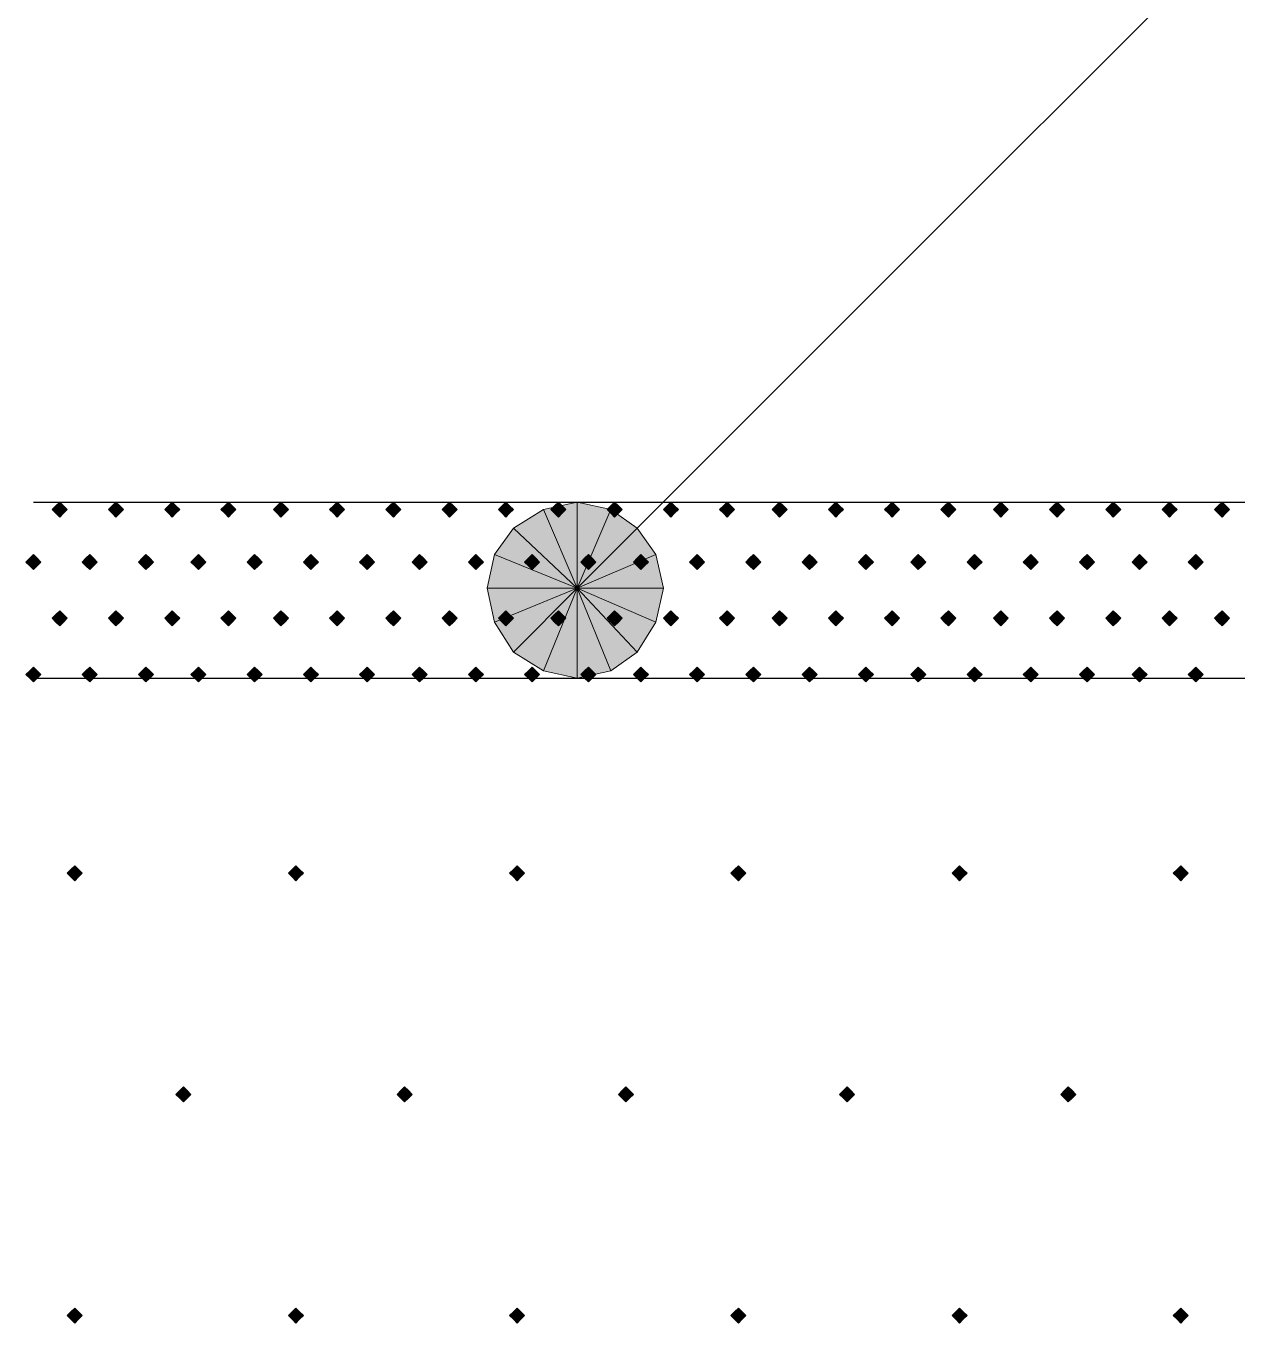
# Model space of a CAD drawing. Header units: millimetres. Extents: x 0 to 420, y 0 to 297.
# Drawn here: x 226.78 to 233.62, y 126.2 to 133.52 of the extents above; entities that cross this region are included whole.
import ezdxf

# ---------------------------------------------------------------- set-up
doc = ezdxf.new("R2010")
doc.units = ezdxf.units.MM

msp = doc.modelspace()

# ---------------------------------------------------------------- hatches: boundary and pattern name
for points in [[(226.9702, 130.8312), (226.949, 130.81), (226.9278, 130.7888), (226.949, 130.7677), (226.9702, 130.7465), (226.9913, 130.7677), (227.0125, 130.7888), (226.9913, 130.81), (226.9702, 130.8312)], [(227.2877, 130.8312), (227.2665, 130.81), (227.2453, 130.7888), (227.2665, 130.7677), (227.2877, 130.7465), (227.3088, 130.7677), (227.33, 130.7888), (227.3088, 130.81), (227.2877, 130.8312)], [(227.6052, 130.8312), (227.584, 130.81), (227.5628, 130.7888), (227.584, 130.7677), (227.6052, 130.7465), (227.6263, 130.7677), (227.6475, 130.7888), (227.6263, 130.81), (227.6052, 130.8312)], [(227.9227, 130.8312), (227.9015, 130.81), (227.8803, 130.7888), (227.9015, 130.7677), (227.9227, 130.7465), (227.9438, 130.7677), (227.965, 130.7888), (227.9438, 130.81), (227.9227, 130.8312)], [(228.219, 130.8312), (228.1978, 130.81), (228.1767, 130.7888), (228.1978, 130.7677), (228.219, 130.7465), (228.2402, 130.7677), (228.2613, 130.7888), (228.2402, 130.81), (228.219, 130.8312)], [(228.5365, 130.8312), (228.5153, 130.81), (228.4942, 130.7888), (228.5153, 130.7677), (228.5365, 130.7465), (228.5577, 130.7677), (228.5788, 130.7888), (228.5577, 130.81), (228.5365, 130.8312)], [(228.854, 130.8312), (228.8328, 130.81), (228.8117, 130.7888), (228.8328, 130.7677), (228.854, 130.7465), (228.8752, 130.7677), (228.8963, 130.7888), (228.8752, 130.81), (228.854, 130.8312)], [(229.1715, 130.8312), (229.1503, 130.81), (229.1292, 130.7888), (229.1503, 130.7677), (229.1715, 130.7465), (229.1927, 130.7677), (229.2138, 130.7888), (229.1927, 130.81), (229.1715, 130.8312)], [(229.489, 130.8312), (229.4678, 130.81), (229.4467, 130.7888), (229.4678, 130.7677), (229.489, 130.7465), (229.5102, 130.7677), (229.5313, 130.7888), (229.5102, 130.81), (229.489, 130.8312)], [(229.7853, 130.8312), (229.7642, 130.81), (229.743, 130.7888), (229.7642, 130.7677), (229.7853, 130.7465), (229.8065, 130.7677), (229.8277, 130.7888), (229.8065, 130.81), (229.7853, 130.8312)], [(230.1028, 130.8312), (230.0817, 130.81), (230.0605, 130.7888), (230.0817, 130.7677), (230.1028, 130.7465), (230.124, 130.7677), (230.1452, 130.7888), (230.124, 130.81), (230.1028, 130.8312)], [(230.4203, 130.8312), (230.3992, 130.81), (230.378, 130.7888), (230.3992, 130.7677), (230.4203, 130.7465), (230.4415, 130.7677), (230.4627, 130.7888), (230.4415, 130.81), (230.4203, 130.8312)], [(230.7378, 130.8312), (230.7167, 130.81), (230.6955, 130.7888), (230.7167, 130.7677), (230.7378, 130.7465), (230.759, 130.7677), (230.7802, 130.7888), (230.759, 130.81), (230.7378, 130.8312)], [(231.0342, 130.8312), (231.013, 130.81), (230.9918, 130.7888), (231.013, 130.7677), (231.0342, 130.7465), (231.0553, 130.7677), (231.0765, 130.7888), (231.0553, 130.81), (231.0342, 130.8312)], [(231.3517, 130.8312), (231.3305, 130.81), (231.3093, 130.7888), (231.3305, 130.7677), (231.3517, 130.7465), (231.3728, 130.7677), (231.394, 130.7888), (231.3728, 130.81), (231.3517, 130.8312)], [(231.6692, 130.8312), (231.648, 130.81), (231.6268, 130.7888), (231.648, 130.7677), (231.6692, 130.7465), (231.6903, 130.7677), (231.7115, 130.7888), (231.6903, 130.81), (231.6692, 130.8312)], [(231.9867, 130.8312), (231.9655, 130.81), (231.9443, 130.7888), (231.9655, 130.7677), (231.9867, 130.7465), (232.0078, 130.7677), (232.029, 130.7888), (232.0078, 130.81), (231.9867, 130.8312)], [(232.283, 130.8312), (232.2618, 130.81), (232.2407, 130.7888), (232.2618, 130.7677), (232.283, 130.7465), (232.3042, 130.7677), (232.3253, 130.7888), (232.3042, 130.81), (232.283, 130.8312)], [(232.6005, 130.8312), (232.5793, 130.81), (232.5582, 130.7888), (232.5793, 130.7677), (232.6005, 130.7465), (232.6217, 130.7677), (232.6428, 130.7888), (232.6217, 130.81), (232.6005, 130.8312)], [(232.918, 130.8312), (232.8968, 130.81), (232.8757, 130.7888), (232.8968, 130.7677), (232.918, 130.7465), (232.9392, 130.7677), (232.9603, 130.7888), (232.9392, 130.81), (232.918, 130.8312)], [(233.2355, 130.8312), (233.2143, 130.81), (233.1932, 130.7888), (233.2143, 130.7677), (233.2355, 130.7465), (233.2567, 130.7677), (233.2778, 130.7888), (233.2567, 130.81), (233.2355, 130.8312)], [(233.5318, 130.8312), (233.5107, 130.81), (233.4895, 130.7888), (233.5107, 130.7677), (233.5318, 130.7465), (233.553, 130.7677), (233.5742, 130.7888), (233.553, 130.81), (233.5318, 130.8312)], [(226.822, 130.5348), (226.8008, 130.5137), (226.7797, 130.4925), (226.8008, 130.4713), (226.822, 130.4502), (226.8432, 130.4713), (226.8643, 130.4925), (226.8432, 130.5137), (226.822, 130.5348)], [(227.1395, 130.5348), (227.1183, 130.5137), (227.0972, 130.4925), (227.1183, 130.4713), (227.1395, 130.4502), (227.1607, 130.4713), (227.1818, 130.4925), (227.1607, 130.5137), (227.1395, 130.5348)], [(227.457, 130.5348), (227.4358, 130.5137), (227.4147, 130.4925), (227.4358, 130.4713), (227.457, 130.4502), (227.4782, 130.4713), (227.4993, 130.4925), (227.4782, 130.5137), (227.457, 130.5348)], [(227.7533, 130.5348), (227.7322, 130.5137), (227.711, 130.4925), (227.7322, 130.4713), (227.7533, 130.4502), (227.7745, 130.4713), (227.7957, 130.4925), (227.7745, 130.5137), (227.7533, 130.5348)], [(228.0708, 130.5348), (228.0497, 130.5137), (228.0285, 130.4925), (228.0497, 130.4713), (228.0708, 130.4502), (228.092, 130.4713), (228.1132, 130.4925), (228.092, 130.5137), (228.0708, 130.5348)], [(228.3883, 130.5348), (228.3672, 130.5137), (228.346, 130.4925), (228.3672, 130.4713), (228.3883, 130.4502), (228.4095, 130.4713), (228.4307, 130.4925), (228.4095, 130.5137), (228.3883, 130.5348)], [(228.7058, 130.5348), (228.6847, 130.5137), (228.6635, 130.4925), (228.6847, 130.4713), (228.7058, 130.4502), (228.727, 130.4713), (228.7482, 130.4925), (228.727, 130.5137), (228.7058, 130.5348)], [(229.0022, 130.5348), (228.981, 130.5137), (228.9598, 130.4925), (228.981, 130.4713), (229.0022, 130.4502), (229.0233, 130.4713), (229.0445, 130.4925), (229.0233, 130.5137), (229.0022, 130.5348)], [(229.3197, 130.5348), (229.2985, 130.5137), (229.2773, 130.4925), (229.2985, 130.4713), (229.3197, 130.4502), (229.3408, 130.4713), (229.362, 130.4925), (229.3408, 130.5137), (229.3197, 130.5348)], [(229.6372, 130.5348), (229.616, 130.5137), (229.5948, 130.4925), (229.616, 130.4713), (229.6372, 130.4502), (229.6583, 130.4713), (229.6795, 130.4925), (229.6583, 130.5137), (229.6372, 130.5348)], [(229.9547, 130.5348), (229.9335, 130.5137), (229.9123, 130.4925), (229.9335, 130.4713), (229.9547, 130.4502), (229.9758, 130.4713), (229.997, 130.4925), (229.9758, 130.5137), (229.9547, 130.5348)], [(230.251, 130.5348), (230.2298, 130.5137), (230.2087, 130.4925), (230.2298, 130.4713), (230.251, 130.4502), (230.2722, 130.4713), (230.2933, 130.4925), (230.2722, 130.5137), (230.251, 130.5348)], [(230.5685, 130.5348), (230.5473, 130.5137), (230.5262, 130.4925), (230.5473, 130.4713), (230.5685, 130.4502), (230.5897, 130.4713), (230.6108, 130.4925), (230.5897, 130.5137), (230.5685, 130.5348)], [(230.886, 130.5348), (230.8648, 130.5137), (230.8437, 130.4925), (230.8648, 130.4713), (230.886, 130.4502), (230.9072, 130.4713), (230.9283, 130.4925), (230.9072, 130.5137), (230.886, 130.5348)], [(231.2035, 130.5348), (231.1823, 130.5137), (231.1612, 130.4925), (231.1823, 130.4713), (231.2035, 130.4502), (231.2247, 130.4713), (231.2458, 130.4925), (231.2247, 130.5137), (231.2035, 130.5348)], [(231.521, 130.5348), (231.4998, 130.5137), (231.4787, 130.4925), (231.4998, 130.4713), (231.521, 130.4502), (231.5422, 130.4713), (231.5633, 130.4925), (231.5422, 130.5137), (231.521, 130.5348)], [(231.8173, 130.5348), (231.7962, 130.5137), (231.775, 130.4925), (231.7962, 130.4713), (231.8173, 130.4502), (231.8385, 130.4713), (231.8597, 130.4925), (231.8385, 130.5137), (231.8173, 130.5348)], [(232.1348, 130.5348), (232.1137, 130.5137), (232.0925, 130.4925), (232.1137, 130.4713), (232.1348, 130.4502), (232.156, 130.4713), (232.1772, 130.4925), (232.156, 130.5137), (232.1348, 130.5348)], [(232.4523, 130.5348), (232.4312, 130.5137), (232.41, 130.4925), (232.4312, 130.4713), (232.4523, 130.4502), (232.4735, 130.4713), (232.4947, 130.4925), (232.4735, 130.5137), (232.4523, 130.5348)], [(232.7698, 130.5348), (232.7487, 130.5137), (232.7275, 130.4925), (232.7487, 130.4713), (232.7698, 130.4502), (232.791, 130.4713), (232.8122, 130.4925), (232.791, 130.5137), (232.7698, 130.5348)], [(233.0662, 130.5348), (233.045, 130.5137), (233.0238, 130.4925), (233.045, 130.4713), (233.0662, 130.4502), (233.0873, 130.4713), (233.1085, 130.4925), (233.0873, 130.5137), (233.0662, 130.5348)], [(233.3837, 130.5348), (233.3625, 130.5137), (233.3413, 130.4925), (233.3625, 130.4713), (233.3837, 130.4502), (233.4048, 130.4713), (233.426, 130.4925), (233.4048, 130.5137), (233.3837, 130.5348)], [(229.4255, 130.1538), (229.5313, 129.9845), (229.8912, 130.3443), (229.4255, 130.1538)], [(226.9702, 130.2173), (226.949, 130.1962), (226.9278, 130.175), (226.949, 130.1538), (226.9702, 130.1327), (226.9913, 130.1538), (227.0125, 130.175), (226.9913, 130.1962), (226.9702, 130.2173)], [(227.2877, 130.2173), (227.2665, 130.1962), (227.2453, 130.175), (227.2665, 130.1538), (227.2877, 130.1327), (227.3088, 130.1538), (227.33, 130.175), (227.3088, 130.1962), (227.2877, 130.2173)], [(227.6052, 130.2173), (227.584, 130.1962), (227.5628, 130.175), (227.584, 130.1538), (227.6052, 130.1327), (227.6263, 130.1538), (227.6475, 130.175), (227.6263, 130.1962), (227.6052, 130.2173)], [(227.9227, 130.2173), (227.9015, 130.1962), (227.8803, 130.175), (227.9015, 130.1538), (227.9227, 130.1327), (227.9438, 130.1538), (227.965, 130.175), (227.9438, 130.1962), (227.9227, 130.2173)], [(228.219, 130.2173), (228.1978, 130.1962), (228.1767, 130.175), (228.1978, 130.1538), (228.219, 130.1327), (228.2402, 130.1538), (228.2613, 130.175), (228.2402, 130.1962), (228.219, 130.2173)], [(228.5365, 130.2173), (228.5153, 130.1962), (228.4942, 130.175), (228.5153, 130.1538), (228.5365, 130.1327), (228.5577, 130.1538), (228.5788, 130.175), (228.5577, 130.1962), (228.5365, 130.2173)], [(228.854, 130.2173), (228.8328, 130.1962), (228.8117, 130.175), (228.8328, 130.1538), (228.854, 130.1327), (228.8752, 130.1538), (228.8963, 130.175), (228.8752, 130.1962), (228.854, 130.2173)], [(229.1715, 130.2173), (229.1503, 130.1962), (229.1292, 130.175), (229.1503, 130.1538), (229.1715, 130.1327), (229.1927, 130.1538), (229.2138, 130.175), (229.1927, 130.1962), (229.1715, 130.2173)], [(229.489, 130.2173), (229.4678, 130.1962), (229.4467, 130.175), (229.4678, 130.1538), (229.489, 130.1327), (229.5102, 130.1538), (229.5313, 130.175), (229.5102, 130.1962), (229.489, 130.2173)], [(229.7853, 130.2173), (229.7642, 130.1962), (229.743, 130.175), (229.7642, 130.1538), (229.7853, 130.1327), (229.8065, 130.1538), (229.8277, 130.175), (229.8065, 130.1962), (229.7853, 130.2173)], [(230.1028, 130.2173), (230.0817, 130.1962), (230.0605, 130.175), (230.0817, 130.1538), (230.1028, 130.1327), (230.124, 130.1538), (230.1452, 130.175), (230.124, 130.1962), (230.1028, 130.2173)], [(230.4203, 130.2173), (230.3992, 130.1962), (230.378, 130.175), (230.3992, 130.1538), (230.4203, 130.1327), (230.4415, 130.1538), (230.4627, 130.175), (230.4415, 130.1962), (230.4203, 130.2173)], [(230.7378, 130.2173), (230.7167, 130.1962), (230.6955, 130.175), (230.7167, 130.1538), (230.7378, 130.1327), (230.759, 130.1538), (230.7802, 130.175), (230.759, 130.1962), (230.7378, 130.2173)], [(231.0342, 130.2173), (231.013, 130.1962), (230.9918, 130.175), (231.013, 130.1538), (231.0342, 130.1327), (231.0553, 130.1538), (231.0765, 130.175), (231.0553, 130.1962), (231.0342, 130.2173)], [(231.3517, 130.2173), (231.3305, 130.1962), (231.3093, 130.175), (231.3305, 130.1538), (231.3517, 130.1327), (231.3728, 130.1538), (231.394, 130.175), (231.3728, 130.1962), (231.3517, 130.2173)], [(231.6692, 130.2173), (231.648, 130.1962), (231.6268, 130.175), (231.648, 130.1538), (231.6692, 130.1327), (231.6903, 130.1538), (231.7115, 130.175), (231.6903, 130.1962), (231.6692, 130.2173)], [(231.9867, 130.2173), (231.9655, 130.1962), (231.9443, 130.175), (231.9655, 130.1538), (231.9867, 130.1327), (232.0078, 130.1538), (232.029, 130.175), (232.0078, 130.1962), (231.9867, 130.2173)], [(232.283, 130.2173), (232.2618, 130.1962), (232.2407, 130.175), (232.2618, 130.1538), (232.283, 130.1327), (232.3042, 130.1538), (232.3253, 130.175), (232.3042, 130.1962), (232.283, 130.2173)], [(232.6005, 130.2173), (232.5793, 130.1962), (232.5582, 130.175), (232.5793, 130.1538), (232.6005, 130.1327), (232.6217, 130.1538), (232.6428, 130.175), (232.6217, 130.1962), (232.6005, 130.2173)], [(232.918, 130.2173), (232.8968, 130.1962), (232.8757, 130.175), (232.8968, 130.1538), (232.918, 130.1327), (232.9392, 130.1538), (232.9603, 130.175), (232.9392, 130.1962), (232.918, 130.2173)], [(233.2355, 130.2173), (233.2143, 130.1962), (233.1932, 130.175), (233.2143, 130.1538), (233.2355, 130.1327), (233.2567, 130.1538), (233.2778, 130.175), (233.2567, 130.1962), (233.2355, 130.2173)], [(233.5318, 130.2173), (233.5107, 130.1962), (233.4895, 130.175), (233.5107, 130.1538), (233.5318, 130.1327), (233.553, 130.1538), (233.5742, 130.175), (233.553, 130.1962), (233.5318, 130.2173)], [(226.822, 129.8998), (226.8008, 129.8787), (226.7797, 129.8575), (226.8008, 129.8363), (226.822, 129.8152), (226.8432, 129.8363), (226.8643, 129.8575), (226.8432, 129.8787), (226.822, 129.8998)], [(227.1395, 129.8998), (227.1183, 129.8787), (227.0972, 129.8575), (227.1183, 129.8363), (227.1395, 129.8152), (227.1607, 129.8363), (227.1818, 129.8575), (227.1607, 129.8787), (227.1395, 129.8998)], [(227.457, 129.8998), (227.4358, 129.8787), (227.4147, 129.8575), (227.4358, 129.8363), (227.457, 129.8152), (227.4782, 129.8363), (227.4993, 129.8575), (227.4782, 129.8787), (227.457, 129.8998)], [(227.7533, 129.8998), (227.7322, 129.8787), (227.711, 129.8575), (227.7322, 129.8363), (227.7533, 129.8152), (227.7745, 129.8363), (227.7957, 129.8575), (227.7745, 129.8787), (227.7533, 129.8998)], [(228.0708, 129.8998), (228.0497, 129.8787), (228.0285, 129.8575), (228.0497, 129.8363), (228.0708, 129.8152), (228.092, 129.8363), (228.1132, 129.8575), (228.092, 129.8787), (228.0708, 129.8998)], [(228.3883, 129.8998), (228.3672, 129.8787), (228.346, 129.8575), (228.3672, 129.8363), (228.3883, 129.8152), (228.4095, 129.8363), (228.4307, 129.8575), (228.4095, 129.8787), (228.3883, 129.8998)], [(228.7058, 129.8998), (228.6847, 129.8787), (228.6635, 129.8575), (228.6847, 129.8363), (228.7058, 129.8152), (228.727, 129.8363), (228.7482, 129.8575), (228.727, 129.8787), (228.7058, 129.8998)], [(229.0022, 129.8998), (228.981, 129.8787), (228.9598, 129.8575), (228.981, 129.8363), (229.0022, 129.8152), (229.0233, 129.8363), (229.0445, 129.8575), (229.0233, 129.8787), (229.0022, 129.8998)], [(229.3197, 129.8998), (229.2985, 129.8787), (229.2773, 129.8575), (229.2985, 129.8363), (229.3197, 129.8152), (229.3408, 129.8363), (229.362, 129.8575), (229.3408, 129.8787), (229.3197, 129.8998)], [(229.6372, 129.8998), (229.616, 129.8787), (229.5948, 129.8575), (229.616, 129.8363), (229.6372, 129.8152), (229.6583, 129.8363), (229.6795, 129.8575), (229.6583, 129.8787), (229.6372, 129.8998)], [(229.9547, 129.8998), (229.9335, 129.8787), (229.9123, 129.8575), (229.9335, 129.8363), (229.9547, 129.8152), (229.9758, 129.8363), (229.997, 129.8575), (229.9758, 129.8787), (229.9547, 129.8998)], [(230.251, 129.8998), (230.2298, 129.8787), (230.2087, 129.8575), (230.2298, 129.8363), (230.251, 129.8152), (230.2722, 129.8363), (230.2933, 129.8575), (230.2722, 129.8787), (230.251, 129.8998)], [(230.5685, 129.8998), (230.5473, 129.8787), (230.5262, 129.8575), (230.5473, 129.8363), (230.5685, 129.8152), (230.5897, 129.8363), (230.6108, 129.8575), (230.5897, 129.8787), (230.5685, 129.8998)], [(230.886, 129.8998), (230.8648, 129.8787), (230.8437, 129.8575), (230.8648, 129.8363), (230.886, 129.8152), (230.9072, 129.8363), (230.9283, 129.8575), (230.9072, 129.8787), (230.886, 129.8998)], [(231.2035, 129.8998), (231.1823, 129.8787), (231.1612, 129.8575), (231.1823, 129.8363), (231.2035, 129.8152), (231.2247, 129.8363), (231.2458, 129.8575), (231.2247, 129.8787), (231.2035, 129.8998)], [(231.521, 129.8998), (231.4998, 129.8787), (231.4787, 129.8575), (231.4998, 129.8363), (231.521, 129.8152), (231.5422, 129.8363), (231.5633, 129.8575), (231.5422, 129.8787), (231.521, 129.8998)], [(231.8173, 129.8998), (231.7962, 129.8787), (231.775, 129.8575), (231.7962, 129.8363), (231.8173, 129.8152), (231.8385, 129.8363), (231.8597, 129.8575), (231.8385, 129.8787), (231.8173, 129.8998)], [(232.1348, 129.8998), (232.1137, 129.8787), (232.0925, 129.8575), (232.1137, 129.8363), (232.1348, 129.8152), (232.156, 129.8363), (232.1772, 129.8575), (232.156, 129.8787), (232.1348, 129.8998)], [(232.4523, 129.8998), (232.4312, 129.8787), (232.41, 129.8575), (232.4312, 129.8363), (232.4523, 129.8152), (232.4735, 129.8363), (232.4947, 129.8575), (232.4735, 129.8787), (232.4523, 129.8998)], [(232.7698, 129.8998), (232.7487, 129.8787), (232.7275, 129.8575), (232.7487, 129.8363), (232.7698, 129.8152), (232.791, 129.8363), (232.8122, 129.8575), (232.791, 129.8787), (232.7698, 129.8998)], [(233.0662, 129.8998), (233.045, 129.8787), (233.0238, 129.8575), (233.045, 129.8363), (233.0662, 129.8152), (233.0873, 129.8363), (233.1085, 129.8575), (233.0873, 129.8787), (233.0662, 129.8998)], [(233.3837, 129.8998), (233.3625, 129.8787), (233.3413, 129.8575), (233.3625, 129.8363), (233.3837, 129.8152), (233.4048, 129.8363), (233.426, 129.8575), (233.4048, 129.8787), (233.3837, 129.8998)], [(227.0548, 128.778), (227.0337, 128.7568), (227.0125, 128.7357), (227.0337, 128.7145), (227.0548, 128.6933), (227.076, 128.7145), (227.0972, 128.7357), (227.076, 128.7568), (227.0548, 128.778)], [(228.3037, 128.778), (228.2825, 128.7568), (228.2613, 128.7357), (228.2825, 128.7145), (228.3037, 128.6933), (228.3248, 128.7145), (228.346, 128.7357), (228.3248, 128.7568), (228.3037, 128.778)], [(229.5525, 128.778), (229.5313, 128.7568), (229.5102, 128.7357), (229.5313, 128.7145), (229.5525, 128.6933), (229.5737, 128.7145), (229.5948, 128.7357), (229.5737, 128.7568), (229.5525, 128.778)], [(230.8013, 128.778), (230.7802, 128.7568), (230.759, 128.7357), (230.7802, 128.7145), (230.8013, 128.6933), (230.8225, 128.7145), (230.8437, 128.7357), (230.8225, 128.7568), (230.8013, 128.778)], [(232.0502, 128.778), (232.029, 128.7568), (232.0078, 128.7357), (232.029, 128.7145), (232.0502, 128.6933), (232.0713, 128.7145), (232.0925, 128.7357), (232.0713, 128.7568), (232.0502, 128.778)], [(233.299, 128.778), (233.2778, 128.7568), (233.2567, 128.7357), (233.2778, 128.7145), (233.299, 128.6933), (233.3202, 128.7145), (233.3413, 128.7357), (233.3202, 128.7568), (233.299, 128.778)], [(227.6687, 127.5292), (227.6475, 127.508), (227.6263, 127.4868), (227.6475, 127.4657), (227.6687, 127.4445), (227.6898, 127.4657), (227.711, 127.4868), (227.6898, 127.508), (227.6687, 127.5292)], [(228.9175, 127.5292), (228.8963, 127.508), (228.8752, 127.4868), (228.8963, 127.4657), (228.9175, 127.4445), (228.9387, 127.4657), (228.9598, 127.4868), (228.9387, 127.508), (228.9175, 127.5292)], [(230.1663, 127.5292), (230.1452, 127.508), (230.124, 127.4868), (230.1452, 127.4657), (230.1663, 127.4445), (230.1875, 127.4657), (230.2087, 127.4868), (230.1875, 127.508), (230.1663, 127.5292)], [(231.4152, 127.5292), (231.394, 127.508), (231.3728, 127.4868), (231.394, 127.4657), (231.4152, 127.4445), (231.4363, 127.4657), (231.4575, 127.4868), (231.4363, 127.508), (231.4152, 127.5292)], [(232.664, 127.5292), (232.6428, 127.508), (232.6217, 127.4868), (232.6428, 127.4657), (232.664, 127.4445), (232.6852, 127.4657), (232.7063, 127.4868), (232.6852, 127.508), (232.664, 127.5292)], [(227.0548, 126.2803), (227.0337, 126.2592), (227.0125, 126.238), (227.0337, 126.2168), (227.0548, 126.1957), (227.076, 126.2168), (227.0972, 126.238), (227.076, 126.2592), (227.0548, 126.2803)], [(228.3037, 126.2803), (228.2825, 126.2592), (228.2613, 126.238), (228.2825, 126.2168), (228.3037, 126.1957), (228.3248, 126.2168), (228.346, 126.238), (228.3248, 126.2592), (228.3037, 126.2803)], [(229.5525, 126.2803), (229.5313, 126.2592), (229.5102, 126.238), (229.5313, 126.2168), (229.5525, 126.1957), (229.5737, 126.2168), (229.5948, 126.238), (229.5737, 126.2592), (229.5525, 126.2803)], [(230.8013, 126.2803), (230.7802, 126.2592), (230.759, 126.238), (230.7802, 126.2168), (230.8013, 126.1957), (230.8225, 126.2168), (230.8437, 126.238), (230.8225, 126.2592), (230.8013, 126.2803)], [(232.0502, 126.2803), (232.029, 126.2592), (232.0078, 126.238), (232.029, 126.2168), (232.0502, 126.1957), (232.0713, 126.2168), (232.0925, 126.238), (232.0713, 126.2592), (232.0502, 126.2803)], [(233.299, 126.2803), (233.2778, 126.2592), (233.2567, 126.238), (233.2778, 126.2168), (233.299, 126.1957), (233.3202, 126.2168), (233.3413, 126.238), (233.3202, 126.2592), (233.299, 126.2803)]]:
    msp.add_hatch(color=7).paths.add_polyline_path(points)
h = msp.add_hatch(color=7)
h.paths.add_polyline_path([(230.0817, 130.7888), (229.8912, 130.8312), (229.8912, 130.3443), (230.0817, 130.7888)])
h.paths.add_polyline_path([(229.8912, 130.8312), (229.8912, 130.3443), (229.7007, 130.7888), (229.8912, 130.8312)])
h.paths.add_polyline_path([(229.8912, 130.3443), (229.7007, 130.7888), (229.5313, 130.683), (229.8912, 130.3443)])
h = msp.add_hatch(color=7)
h.paths.add_polyline_path([(230.378, 130.3443), (230.3357, 130.5348), (229.8912, 130.3443), (230.378, 130.3443)])
h.paths.add_polyline_path([(230.3357, 130.5348), (229.8912, 130.3443), (230.2298, 130.683), (230.3357, 130.5348)])
h.paths.add_polyline_path([(229.8912, 130.3443), (230.2298, 130.683), (230.0817, 130.7888), (229.8912, 130.3443)])
h = msp.add_hatch(color=7)
h.paths.add_polyline_path([(229.5313, 130.683), (229.4255, 130.5348), (229.8912, 130.3443), (229.5313, 130.683)])
h.paths.add_polyline_path([(229.4255, 130.5348), (229.8912, 130.3443), (229.3832, 130.3443), (229.4255, 130.5348)])
h.paths.add_polyline_path([(229.8912, 130.3443), (229.3832, 130.3443), (229.4255, 130.1538), (229.8912, 130.3443)])
h = msp.add_hatch(color=7)
h.paths.add_polyline_path([(229.5313, 129.9845), (229.7007, 129.8787), (229.8912, 130.3443), (229.5313, 129.9845)])
h.paths.add_polyline_path([(229.7007, 129.8787), (229.8912, 130.3443), (229.8912, 129.8363), (229.7007, 129.8787)])
h.paths.add_polyline_path([(229.8912, 130.3443), (229.8912, 129.8363), (230.0817, 129.8787), (229.8912, 130.3443)])
h = msp.add_hatch(color=7)
h.paths.add_polyline_path([(230.0817, 129.8787), (230.2298, 129.9845), (229.8912, 130.3443), (230.0817, 129.8787)])
h.paths.add_polyline_path([(230.2298, 129.9845), (229.8912, 130.3443), (230.3357, 130.1538), (230.2298, 129.9845)])
h.paths.add_polyline_path([(229.8912, 130.3443), (230.3357, 130.1538), (230.378, 130.3443), (229.8912, 130.3443)])

# ---------------------------------------------------------------- linework, layer by layer
at = {"lineweight": 13}
msp.add_lwpolyline([(229.8912, 130.3443), (240.3898, 140.843)], dxfattribs=at)
at = {"lineweight": 30}
for points in [[(226.822, 130.8312), (261.8105, 130.8312)], [(226.822, 129.8363), (261.8105, 129.8363)]]:
    msp.add_lwpolyline(points, dxfattribs=at)
at = {"lineweight": 0}
for points in [[(226.9702, 130.8312), (226.949, 130.81), (226.9278, 130.7888), (226.949, 130.7677), (226.9702, 130.7465), (226.9913, 130.7677), (227.0125, 130.7888), (226.9913, 130.81)], [(227.2877, 130.8312), (227.2665, 130.81), (227.2453, 130.7888), (227.2665, 130.7677), (227.2877, 130.7465), (227.3088, 130.7677), (227.33, 130.7888), (227.3088, 130.81)], [(227.6052, 130.8312), (227.584, 130.81), (227.5628, 130.7888), (227.584, 130.7677), (227.6052, 130.7465), (227.6263, 130.7677), (227.6475, 130.7888), (227.6263, 130.81)], [(227.9227, 130.8312), (227.9015, 130.81), (227.8803, 130.7888), (227.9015, 130.7677), (227.9227, 130.7465), (227.9438, 130.7677), (227.965, 130.7888), (227.9438, 130.81)], [(228.219, 130.8312), (228.1978, 130.81), (228.1767, 130.7888), (228.1978, 130.7677), (228.219, 130.7465), (228.2402, 130.7677), (228.2613, 130.7888), (228.2402, 130.81)], [(228.5365, 130.8312), (228.5153, 130.81), (228.4942, 130.7888), (228.5153, 130.7677), (228.5365, 130.7465), (228.5577, 130.7677), (228.5788, 130.7888), (228.5577, 130.81)], [(228.854, 130.8312), (228.8328, 130.81), (228.8117, 130.7888), (228.8328, 130.7677), (228.854, 130.7465), (228.8752, 130.7677), (228.8963, 130.7888), (228.8752, 130.81)], [(229.1715, 130.8312), (229.1503, 130.81), (229.1292, 130.7888), (229.1503, 130.7677), (229.1715, 130.7465), (229.1927, 130.7677), (229.2138, 130.7888), (229.1927, 130.81)], [(229.489, 130.8312), (229.4678, 130.81), (229.4467, 130.7888), (229.4678, 130.7677), (229.489, 130.7465), (229.5102, 130.7677), (229.5313, 130.7888), (229.5102, 130.81)], [(229.8912, 130.8312), (229.8912, 130.3443), (229.7007, 130.7888)], [(229.7853, 130.8312), (229.7642, 130.81), (229.743, 130.7888), (229.7642, 130.7677), (229.7853, 130.7465), (229.8065, 130.7677), (229.8277, 130.7888), (229.8065, 130.81)], [(230.0817, 130.7888), (229.8912, 130.8312), (229.8912, 130.3443)], [(230.1028, 130.8312), (230.0817, 130.81), (230.0605, 130.7888), (230.0817, 130.7677), (230.1028, 130.7465), (230.124, 130.7677), (230.1452, 130.7888), (230.124, 130.81)], [(230.4203, 130.8312), (230.3992, 130.81), (230.378, 130.7888), (230.3992, 130.7677), (230.4203, 130.7465), (230.4415, 130.7677), (230.4627, 130.7888), (230.4415, 130.81)], [(230.7378, 130.8312), (230.7167, 130.81), (230.6955, 130.7888), (230.7167, 130.7677), (230.7378, 130.7465), (230.759, 130.7677), (230.7802, 130.7888), (230.759, 130.81)], [(231.0342, 130.8312), (231.013, 130.81), (230.9918, 130.7888), (231.013, 130.7677), (231.0342, 130.7465), (231.0553, 130.7677), (231.0765, 130.7888), (231.0553, 130.81)], [(231.3517, 130.8312), (231.3305, 130.81), (231.3093, 130.7888), (231.3305, 130.7677), (231.3517, 130.7465), (231.3728, 130.7677), (231.394, 130.7888), (231.3728, 130.81)], [(231.6692, 130.8312), (231.648, 130.81), (231.6268, 130.7888), (231.648, 130.7677), (231.6692, 130.7465), (231.6903, 130.7677), (231.7115, 130.7888), (231.6903, 130.81)], [(231.9867, 130.8312), (231.9655, 130.81), (231.9443, 130.7888), (231.9655, 130.7677), (231.9867, 130.7465), (232.0078, 130.7677), (232.029, 130.7888), (232.0078, 130.81)], [(232.283, 130.8312), (232.2618, 130.81), (232.2407, 130.7888), (232.2618, 130.7677), (232.283, 130.7465), (232.3042, 130.7677), (232.3253, 130.7888), (232.3042, 130.81)], [(232.6005, 130.8312), (232.5793, 130.81), (232.5582, 130.7888), (232.5793, 130.7677), (232.6005, 130.7465), (232.6217, 130.7677), (232.6428, 130.7888), (232.6217, 130.81)], [(232.918, 130.8312), (232.8968, 130.81), (232.8757, 130.7888), (232.8968, 130.7677), (232.918, 130.7465), (232.9392, 130.7677), (232.9603, 130.7888), (232.9392, 130.81)], [(233.2355, 130.8312), (233.2143, 130.81), (233.1932, 130.7888), (233.2143, 130.7677), (233.2355, 130.7465), (233.2567, 130.7677), (233.2778, 130.7888), (233.2567, 130.81)], [(233.5318, 130.8312), (233.5107, 130.81), (233.4895, 130.7888), (233.5107, 130.7677), (233.5318, 130.7465), (233.553, 130.7677), (233.5742, 130.7888), (233.553, 130.81)], [(229.8912, 130.3443), (229.7007, 130.7888), (229.5313, 130.683)], [(229.8912, 130.3443), (230.2298, 130.683), (230.0817, 130.7888)], [(229.5313, 130.683), (229.4255, 130.5348), (229.8912, 130.3443)], [(230.3357, 130.5348), (229.8912, 130.3443), (230.2298, 130.683)], [(226.822, 130.5348), (226.8008, 130.5137), (226.7797, 130.4925), (226.8008, 130.4713), (226.822, 130.4502), (226.8432, 130.4713), (226.8643, 130.4925), (226.8432, 130.5137)], [(227.1395, 130.5348), (227.1183, 130.5137), (227.0972, 130.4925), (227.1183, 130.4713), (227.1395, 130.4502), (227.1607, 130.4713), (227.1818, 130.4925), (227.1607, 130.5137)], [(227.457, 130.5348), (227.4358, 130.5137), (227.4147, 130.4925), (227.4358, 130.4713), (227.457, 130.4502), (227.4782, 130.4713), (227.4993, 130.4925), (227.4782, 130.5137)], [(227.7533, 130.5348), (227.7322, 130.5137), (227.711, 130.4925), (227.7322, 130.4713), (227.7533, 130.4502), (227.7745, 130.4713), (227.7957, 130.4925), (227.7745, 130.5137)], [(228.0708, 130.5348), (228.0497, 130.5137), (228.0285, 130.4925), (228.0497, 130.4713), (228.0708, 130.4502), (228.092, 130.4713), (228.1132, 130.4925), (228.092, 130.5137)], [(228.3883, 130.5348), (228.3672, 130.5137), (228.346, 130.4925), (228.3672, 130.4713), (228.3883, 130.4502), (228.4095, 130.4713), (228.4307, 130.4925), (228.4095, 130.5137)], [(228.7058, 130.5348), (228.6847, 130.5137), (228.6635, 130.4925), (228.6847, 130.4713), (228.7058, 130.4502), (228.727, 130.4713), (228.7482, 130.4925), (228.727, 130.5137)], [(229.0022, 130.5348), (228.981, 130.5137), (228.9598, 130.4925), (228.981, 130.4713), (229.0022, 130.4502), (229.0233, 130.4713), (229.0445, 130.4925), (229.0233, 130.5137)], [(229.3197, 130.5348), (229.2985, 130.5137), (229.2773, 130.4925), (229.2985, 130.4713), (229.3197, 130.4502), (229.3408, 130.4713), (229.362, 130.4925), (229.3408, 130.5137)], [(229.4255, 130.5348), (229.8912, 130.3443), (229.3832, 130.3443)], [(229.6372, 130.5348), (229.616, 130.5137), (229.5948, 130.4925), (229.616, 130.4713), (229.6372, 130.4502), (229.6583, 130.4713), (229.6795, 130.4925), (229.6583, 130.5137)], [(230.378, 130.3443), (230.3357, 130.5348), (229.8912, 130.3443)], [(229.9547, 130.5348), (229.9335, 130.5137), (229.9123, 130.4925), (229.9335, 130.4713), (229.9547, 130.4502), (229.9758, 130.4713), (229.997, 130.4925), (229.9758, 130.5137)], [(230.251, 130.5348), (230.2298, 130.5137), (230.2087, 130.4925), (230.2298, 130.4713), (230.251, 130.4502), (230.2722, 130.4713), (230.2933, 130.4925), (230.2722, 130.5137)], [(230.5685, 130.5348), (230.5473, 130.5137), (230.5262, 130.4925), (230.5473, 130.4713), (230.5685, 130.4502), (230.5897, 130.4713), (230.6108, 130.4925), (230.5897, 130.5137)], [(230.886, 130.5348), (230.8648, 130.5137), (230.8437, 130.4925), (230.8648, 130.4713), (230.886, 130.4502), (230.9072, 130.4713), (230.9283, 130.4925), (230.9072, 130.5137)], [(231.2035, 130.5348), (231.1823, 130.5137), (231.1612, 130.4925), (231.1823, 130.4713), (231.2035, 130.4502), (231.2247, 130.4713), (231.2458, 130.4925), (231.2247, 130.5137)], [(231.521, 130.5348), (231.4998, 130.5137), (231.4787, 130.4925), (231.4998, 130.4713), (231.521, 130.4502), (231.5422, 130.4713), (231.5633, 130.4925), (231.5422, 130.5137)], [(231.8173, 130.5348), (231.7962, 130.5137), (231.775, 130.4925), (231.7962, 130.4713), (231.8173, 130.4502), (231.8385, 130.4713), (231.8597, 130.4925), (231.8385, 130.5137)], [(232.1348, 130.5348), (232.1137, 130.5137), (232.0925, 130.4925), (232.1137, 130.4713), (232.1348, 130.4502), (232.156, 130.4713), (232.1772, 130.4925), (232.156, 130.5137)], [(232.4523, 130.5348), (232.4312, 130.5137), (232.41, 130.4925), (232.4312, 130.4713), (232.4523, 130.4502), (232.4735, 130.4713), (232.4947, 130.4925), (232.4735, 130.5137)], [(232.7698, 130.5348), (232.7487, 130.5137), (232.7275, 130.4925), (232.7487, 130.4713), (232.7698, 130.4502), (232.791, 130.4713), (232.8122, 130.4925), (232.791, 130.5137)], [(233.0662, 130.5348), (233.045, 130.5137), (233.0238, 130.4925), (233.045, 130.4713), (233.0662, 130.4502), (233.0873, 130.4713), (233.1085, 130.4925), (233.0873, 130.5137)], [(233.3837, 130.5348), (233.3625, 130.5137), (233.3413, 130.4925), (233.3625, 130.4713), (233.3837, 130.4502), (233.4048, 130.4713), (233.426, 130.4925), (233.4048, 130.5137)], [(229.8912, 130.3443), (229.3832, 130.3443), (229.4255, 130.1538)], [(229.4255, 130.1538), (229.5313, 129.9845), (229.8912, 130.3443)], [(229.5313, 129.9845), (229.7007, 129.8787), (229.8912, 130.3443)], [(229.7007, 129.8787), (229.8912, 130.3443), (229.8912, 129.8363)], [(229.8912, 130.3443), (229.8912, 129.8363), (230.0817, 129.8787)], [(230.0817, 129.8787), (230.2298, 129.9845), (229.8912, 130.3443)], [(230.2298, 129.9845), (229.8912, 130.3443), (230.3357, 130.1538)], [(229.8912, 130.3443), (230.3357, 130.1538), (230.378, 130.3443)], [(226.9702, 130.2173), (226.949, 130.1962), (226.9278, 130.175), (226.949, 130.1538), (226.9702, 130.1327), (226.9913, 130.1538), (227.0125, 130.175), (226.9913, 130.1962)], [(227.2877, 130.2173), (227.2665, 130.1962), (227.2453, 130.175), (227.2665, 130.1538), (227.2877, 130.1327), (227.3088, 130.1538), (227.33, 130.175), (227.3088, 130.1962)], [(227.6052, 130.2173), (227.584, 130.1962), (227.5628, 130.175), (227.584, 130.1538), (227.6052, 130.1327), (227.6263, 130.1538), (227.6475, 130.175), (227.6263, 130.1962)], [(227.9227, 130.2173), (227.9015, 130.1962), (227.8803, 130.175), (227.9015, 130.1538), (227.9227, 130.1327), (227.9438, 130.1538), (227.965, 130.175), (227.9438, 130.1962)], [(228.219, 130.2173), (228.1978, 130.1962), (228.1767, 130.175), (228.1978, 130.1538), (228.219, 130.1327), (228.2402, 130.1538), (228.2613, 130.175), (228.2402, 130.1962)], [(228.5365, 130.2173), (228.5153, 130.1962), (228.4942, 130.175), (228.5153, 130.1538), (228.5365, 130.1327), (228.5577, 130.1538), (228.5788, 130.175), (228.5577, 130.1962)], [(228.854, 130.2173), (228.8328, 130.1962), (228.8117, 130.175), (228.8328, 130.1538), (228.854, 130.1327), (228.8752, 130.1538), (228.8963, 130.175), (228.8752, 130.1962)], [(229.1715, 130.2173), (229.1503, 130.1962), (229.1292, 130.175), (229.1503, 130.1538), (229.1715, 130.1327), (229.1927, 130.1538), (229.2138, 130.175), (229.1927, 130.1962)], [(229.489, 130.2173), (229.4678, 130.1962), (229.4467, 130.175), (229.4678, 130.1538), (229.489, 130.1327), (229.5102, 130.1538), (229.5313, 130.175), (229.5102, 130.1962)], [(229.7853, 130.2173), (229.7642, 130.1962), (229.743, 130.175), (229.7642, 130.1538), (229.7853, 130.1327), (229.8065, 130.1538), (229.8277, 130.175), (229.8065, 130.1962)], [(230.1028, 130.2173), (230.0817, 130.1962), (230.0605, 130.175), (230.0817, 130.1538), (230.1028, 130.1327), (230.124, 130.1538), (230.1452, 130.175), (230.124, 130.1962)], [(230.4203, 130.2173), (230.3992, 130.1962), (230.378, 130.175), (230.3992, 130.1538), (230.4203, 130.1327), (230.4415, 130.1538), (230.4627, 130.175), (230.4415, 130.1962)], [(230.7378, 130.2173), (230.7167, 130.1962), (230.6955, 130.175), (230.7167, 130.1538), (230.7378, 130.1327), (230.759, 130.1538), (230.7802, 130.175), (230.759, 130.1962)], [(231.0342, 130.2173), (231.013, 130.1962), (230.9918, 130.175), (231.013, 130.1538), (231.0342, 130.1327), (231.0553, 130.1538), (231.0765, 130.175), (231.0553, 130.1962)], [(231.3517, 130.2173), (231.3305, 130.1962), (231.3093, 130.175), (231.3305, 130.1538), (231.3517, 130.1327), (231.3728, 130.1538), (231.394, 130.175), (231.3728, 130.1962)], [(231.6692, 130.2173), (231.648, 130.1962), (231.6268, 130.175), (231.648, 130.1538), (231.6692, 130.1327), (231.6903, 130.1538), (231.7115, 130.175), (231.6903, 130.1962)], [(231.9867, 130.2173), (231.9655, 130.1962), (231.9443, 130.175), (231.9655, 130.1538), (231.9867, 130.1327), (232.0078, 130.1538), (232.029, 130.175), (232.0078, 130.1962)], [(232.283, 130.2173), (232.2618, 130.1962), (232.2407, 130.175), (232.2618, 130.1538), (232.283, 130.1327), (232.3042, 130.1538), (232.3253, 130.175), (232.3042, 130.1962)], [(232.6005, 130.2173), (232.5793, 130.1962), (232.5582, 130.175), (232.5793, 130.1538), (232.6005, 130.1327), (232.6217, 130.1538), (232.6428, 130.175), (232.6217, 130.1962)], [(232.918, 130.2173), (232.8968, 130.1962), (232.8757, 130.175), (232.8968, 130.1538), (232.918, 130.1327), (232.9392, 130.1538), (232.9603, 130.175), (232.9392, 130.1962)], [(233.2355, 130.2173), (233.2143, 130.1962), (233.1932, 130.175), (233.2143, 130.1538), (233.2355, 130.1327), (233.2567, 130.1538), (233.2778, 130.175), (233.2567, 130.1962)], [(233.5318, 130.2173), (233.5107, 130.1962), (233.4895, 130.175), (233.5107, 130.1538), (233.5318, 130.1327), (233.553, 130.1538), (233.5742, 130.175), (233.553, 130.1962)], [(226.822, 129.8998), (226.8008, 129.8787), (226.7797, 129.8575), (226.8008, 129.8363), (226.822, 129.8152), (226.8432, 129.8363), (226.8643, 129.8575), (226.8432, 129.8787)], [(227.1395, 129.8998), (227.1183, 129.8787), (227.0972, 129.8575), (227.1183, 129.8363), (227.1395, 129.8152), (227.1607, 129.8363), (227.1818, 129.8575), (227.1607, 129.8787)], [(227.457, 129.8998), (227.4358, 129.8787), (227.4147, 129.8575), (227.4358, 129.8363), (227.457, 129.8152), (227.4782, 129.8363), (227.4993, 129.8575), (227.4782, 129.8787)], [(227.7533, 129.8998), (227.7322, 129.8787), (227.711, 129.8575), (227.7322, 129.8363), (227.7533, 129.8152), (227.7745, 129.8363), (227.7957, 129.8575), (227.7745, 129.8787)], [(228.0708, 129.8998), (228.0497, 129.8787), (228.0285, 129.8575), (228.0497, 129.8363), (228.0708, 129.8152), (228.092, 129.8363), (228.1132, 129.8575), (228.092, 129.8787)], [(228.3883, 129.8998), (228.3672, 129.8787), (228.346, 129.8575), (228.3672, 129.8363), (228.3883, 129.8152), (228.4095, 129.8363), (228.4307, 129.8575), (228.4095, 129.8787)], [(228.7058, 129.8998), (228.6847, 129.8787), (228.6635, 129.8575), (228.6847, 129.8363), (228.7058, 129.8152), (228.727, 129.8363), (228.7482, 129.8575), (228.727, 129.8787)], [(229.0022, 129.8998), (228.981, 129.8787), (228.9598, 129.8575), (228.981, 129.8363), (229.0022, 129.8152), (229.0233, 129.8363), (229.0445, 129.8575), (229.0233, 129.8787)], [(229.3197, 129.8998), (229.2985, 129.8787), (229.2773, 129.8575), (229.2985, 129.8363), (229.3197, 129.8152), (229.3408, 129.8363), (229.362, 129.8575), (229.3408, 129.8787)], [(229.6372, 129.8998), (229.616, 129.8787), (229.5948, 129.8575), (229.616, 129.8363), (229.6372, 129.8152), (229.6583, 129.8363), (229.6795, 129.8575), (229.6583, 129.8787)], [(229.9547, 129.8998), (229.9335, 129.8787), (229.9123, 129.8575), (229.9335, 129.8363), (229.9547, 129.8152), (229.9758, 129.8363), (229.997, 129.8575), (229.9758, 129.8787)], [(230.251, 129.8998), (230.2298, 129.8787), (230.2087, 129.8575), (230.2298, 129.8363), (230.251, 129.8152), (230.2722, 129.8363), (230.2933, 129.8575), (230.2722, 129.8787)], [(230.5685, 129.8998), (230.5473, 129.8787), (230.5262, 129.8575), (230.5473, 129.8363), (230.5685, 129.8152), (230.5897, 129.8363), (230.6108, 129.8575), (230.5897, 129.8787)], [(230.886, 129.8998), (230.8648, 129.8787), (230.8437, 129.8575), (230.8648, 129.8363), (230.886, 129.8152), (230.9072, 129.8363), (230.9283, 129.8575), (230.9072, 129.8787)], [(231.2035, 129.8998), (231.1823, 129.8787), (231.1612, 129.8575), (231.1823, 129.8363), (231.2035, 129.8152), (231.2247, 129.8363), (231.2458, 129.8575), (231.2247, 129.8787)], [(231.521, 129.8998), (231.4998, 129.8787), (231.4787, 129.8575), (231.4998, 129.8363), (231.521, 129.8152), (231.5422, 129.8363), (231.5633, 129.8575), (231.5422, 129.8787)], [(231.8173, 129.8998), (231.7962, 129.8787), (231.775, 129.8575), (231.7962, 129.8363), (231.8173, 129.8152), (231.8385, 129.8363), (231.8597, 129.8575), (231.8385, 129.8787)], [(232.1348, 129.8998), (232.1137, 129.8787), (232.0925, 129.8575), (232.1137, 129.8363), (232.1348, 129.8152), (232.156, 129.8363), (232.1772, 129.8575), (232.156, 129.8787)], [(232.4523, 129.8998), (232.4312, 129.8787), (232.41, 129.8575), (232.4312, 129.8363), (232.4523, 129.8152), (232.4735, 129.8363), (232.4947, 129.8575), (232.4735, 129.8787)], [(232.7698, 129.8998), (232.7487, 129.8787), (232.7275, 129.8575), (232.7487, 129.8363), (232.7698, 129.8152), (232.791, 129.8363), (232.8122, 129.8575), (232.791, 129.8787)], [(233.0662, 129.8998), (233.045, 129.8787), (233.0238, 129.8575), (233.045, 129.8363), (233.0662, 129.8152), (233.0873, 129.8363), (233.1085, 129.8575), (233.0873, 129.8787)], [(233.3837, 129.8998), (233.3625, 129.8787), (233.3413, 129.8575), (233.3625, 129.8363), (233.3837, 129.8152), (233.4048, 129.8363), (233.426, 129.8575), (233.4048, 129.8787)], [(227.0548, 128.778), (227.0337, 128.7568), (227.0125, 128.7357), (227.0337, 128.7145), (227.0548, 128.6933), (227.076, 128.7145), (227.0972, 128.7357), (227.076, 128.7568)], [(228.3037, 128.778), (228.2825, 128.7568), (228.2613, 128.7357), (228.2825, 128.7145), (228.3037, 128.6933), (228.3248, 128.7145), (228.346, 128.7357), (228.3248, 128.7568)], [(229.5525, 128.778), (229.5313, 128.7568), (229.5102, 128.7357), (229.5313, 128.7145), (229.5525, 128.6933), (229.5737, 128.7145), (229.5948, 128.7357), (229.5737, 128.7568)], [(230.8013, 128.778), (230.7802, 128.7568), (230.759, 128.7357), (230.7802, 128.7145), (230.8013, 128.6933), (230.8225, 128.7145), (230.8437, 128.7357), (230.8225, 128.7568)], [(232.0502, 128.778), (232.029, 128.7568), (232.0078, 128.7357), (232.029, 128.7145), (232.0502, 128.6933), (232.0713, 128.7145), (232.0925, 128.7357), (232.0713, 128.7568)], [(233.299, 128.778), (233.2778, 128.7568), (233.2567, 128.7357), (233.2778, 128.7145), (233.299, 128.6933), (233.3202, 128.7145), (233.3413, 128.7357), (233.3202, 128.7568)], [(227.6687, 127.5292), (227.6475, 127.508), (227.6263, 127.4868), (227.6475, 127.4657), (227.6687, 127.4445), (227.6898, 127.4657), (227.711, 127.4868), (227.6898, 127.508)], [(228.9175, 127.5292), (228.8963, 127.508), (228.8752, 127.4868), (228.8963, 127.4657), (228.9175, 127.4445), (228.9387, 127.4657), (228.9598, 127.4868), (228.9387, 127.508)], [(230.1663, 127.5292), (230.1452, 127.508), (230.124, 127.4868), (230.1452, 127.4657), (230.1663, 127.4445), (230.1875, 127.4657), (230.2087, 127.4868), (230.1875, 127.508)], [(231.4152, 127.5292), (231.394, 127.508), (231.3728, 127.4868), (231.394, 127.4657), (231.4152, 127.4445), (231.4363, 127.4657), (231.4575, 127.4868), (231.4363, 127.508)], [(232.664, 127.5292), (232.6428, 127.508), (232.6217, 127.4868), (232.6428, 127.4657), (232.664, 127.4445), (232.6852, 127.4657), (232.7063, 127.4868), (232.6852, 127.508)], [(227.0548, 126.2803), (227.0337, 126.2592), (227.0125, 126.238), (227.0337, 126.2168), (227.0548, 126.1957), (227.076, 126.2168), (227.0972, 126.238), (227.076, 126.2592)], [(228.3037, 126.2803), (228.2825, 126.2592), (228.2613, 126.238), (228.2825, 126.2168), (228.3037, 126.1957), (228.3248, 126.2168), (228.346, 126.238), (228.3248, 126.2592)], [(229.5525, 126.2803), (229.5313, 126.2592), (229.5102, 126.238), (229.5313, 126.2168), (229.5525, 126.1957), (229.5737, 126.2168), (229.5948, 126.238), (229.5737, 126.2592)], [(230.8013, 126.2803), (230.7802, 126.2592), (230.759, 126.238), (230.7802, 126.2168), (230.8013, 126.1957), (230.8225, 126.2168), (230.8437, 126.238), (230.8225, 126.2592)], [(232.0502, 126.2803), (232.029, 126.2592), (232.0078, 126.238), (232.029, 126.2168), (232.0502, 126.1957), (232.0713, 126.2168), (232.0925, 126.238), (232.0713, 126.2592)], [(233.299, 126.2803), (233.2778, 126.2592), (233.2567, 126.238), (233.2778, 126.2168), (233.299, 126.1957), (233.3202, 126.2168), (233.3413, 126.238), (233.3202, 126.2592)]]:
    msp.add_lwpolyline(points, close=True, dxfattribs=at)

doc.saveas('drawing.dxf')
